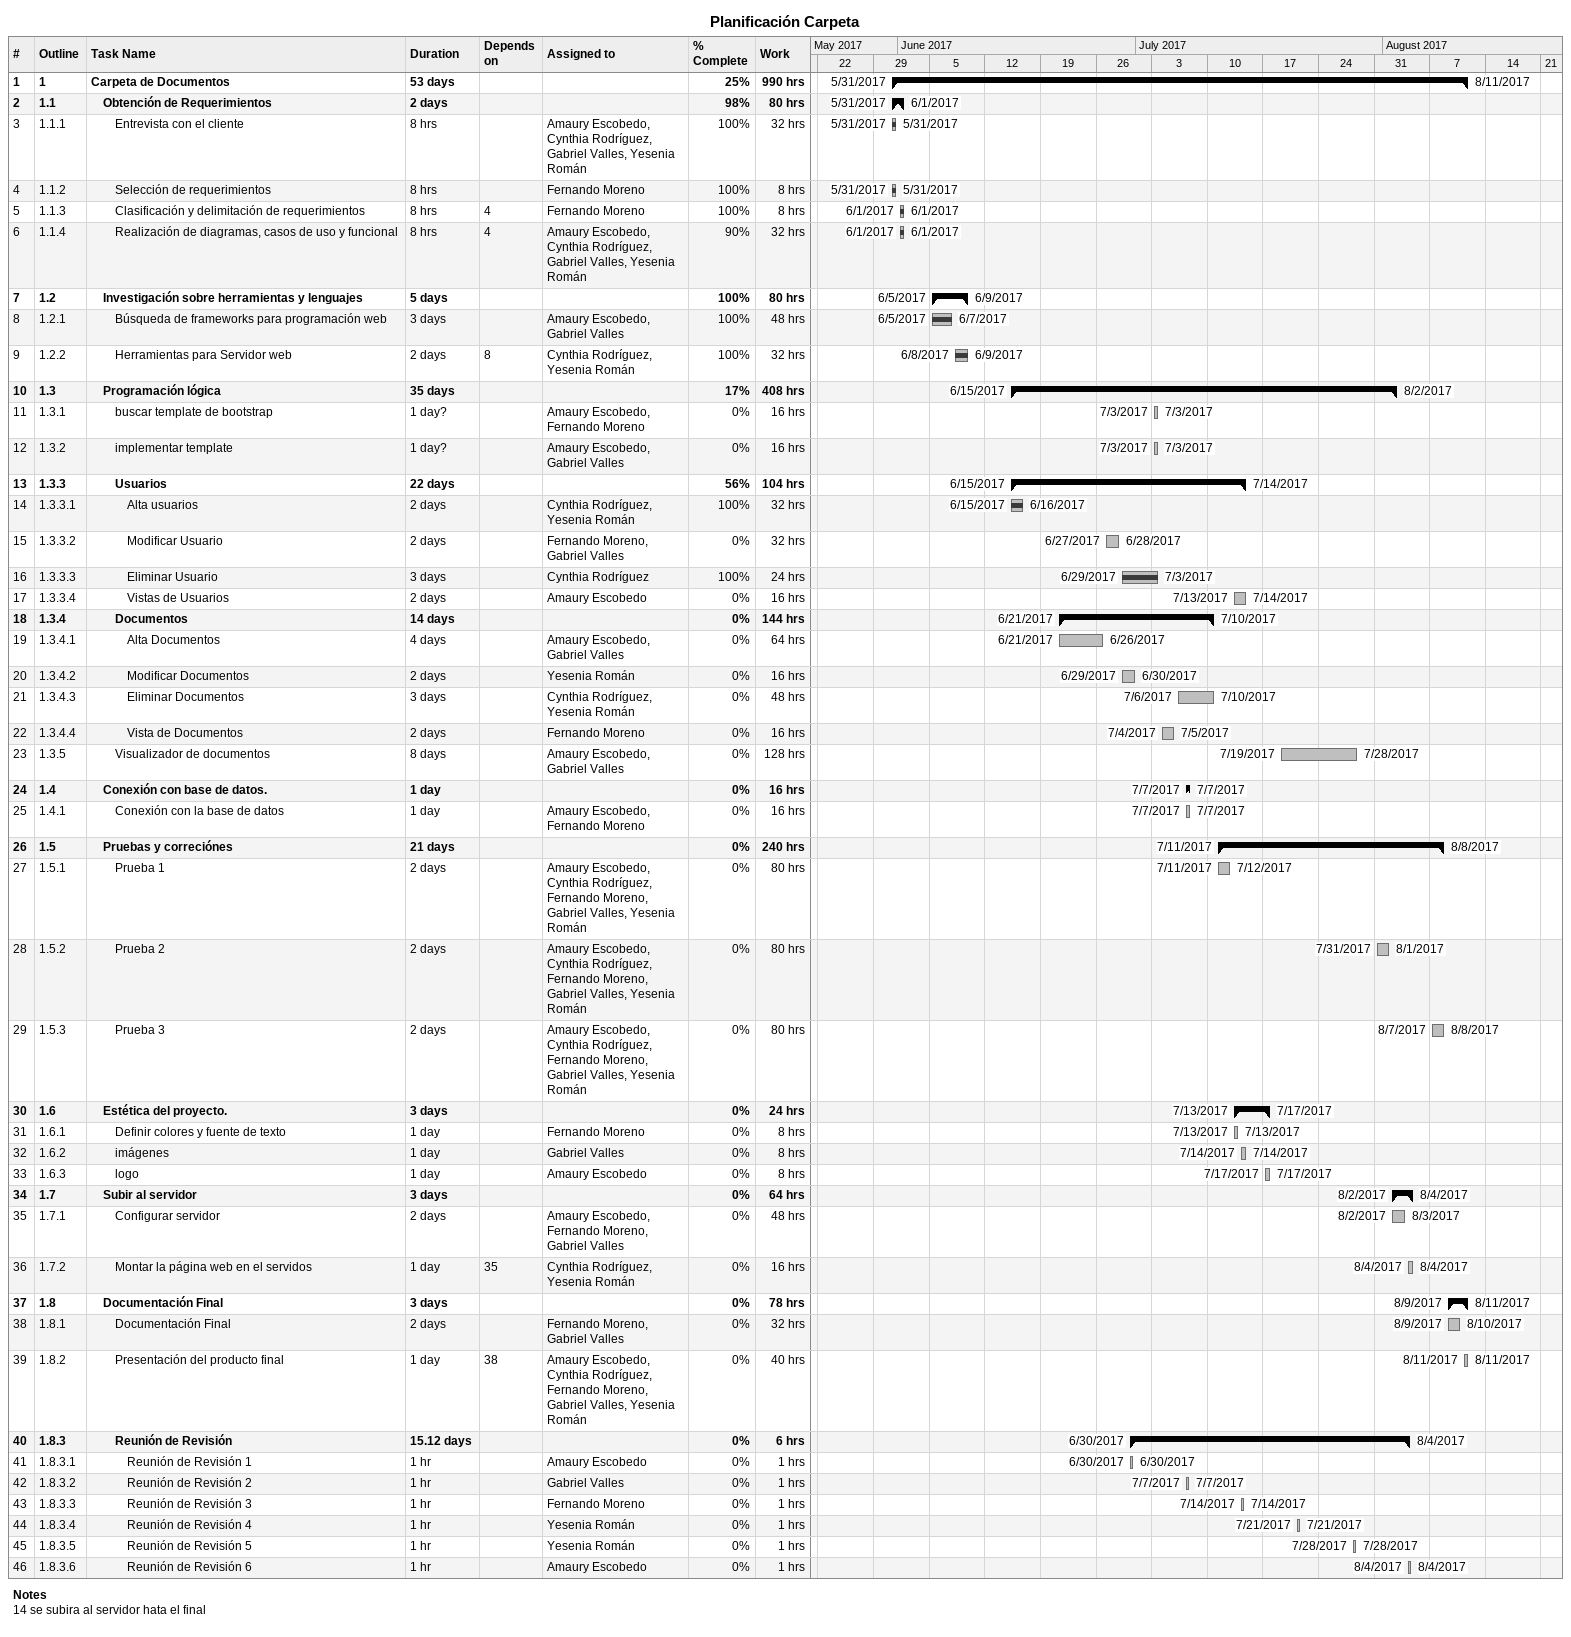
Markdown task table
Planificación Carpeta

| ID | WBS | Task | Duration | Start | Finish | Predecessors | Resources | % complete | Work (h) |
|---|---|---|---|---|---|---|---|---|---|
| 1 | 1 | **Carpeta de Documentos** | 53d | 2017-05-31 | 2017-08-11 |  |  | 25 | 990 |
| 2 | 1.1 | **Obtención de Requerimientos** | 2d | 2017-05-31 | 2017-06-01 |  |  | 98 | 80 |
| 3 | 1.1.1 | Entrevista con el cliente | 8h | 2017-05-31 | 2017-05-31 |  | Amaury Escobedo, Cynthia Rodríguez, Gabriel Valles, Yesenia Román | 100 | 32 |
| 4 | 1.1.2 | Selección de requerimientos | 8h | 2017-05-31 | 2017-05-31 |  | Fernando Moreno | 100 | 8 |
| 5 | 1.1.3 | Clasificación y delimitación de requerimientos | 8h | 2017-06-01 | 2017-06-01 | 4 | Fernando Moreno | 100 | 8 |
| 6 | 1.1.4 | Realización de diagramas, casos de uso y funcional | 8h | 2017-06-01 | 2017-06-01 | 4 | Amaury Escobedo, Cynthia Rodríguez, Gabriel Valles, Yesenia Román | 90 | 32 |
| 7 | 1.2 | **Investigación sobre herramientas y lenguajes** | 5d | 2017-06-05 | 2017-06-09 |  |  | 100 | 80 |
| 8 | 1.2.1 | Búsqueda de frameworks para programación web | 3d | 2017-06-05 | 2017-06-07 |  | Amaury Escobedo, Gabriel Valles | 100 | 48 |
| 9 | 1.2.2 | Herramientas para Servidor web | 2d | 2017-06-08 | 2017-06-09 | 8 | Cynthia Rodríguez, Yesenia Román | 100 | 32 |
| 10 | 1.3 | **Programación lógica** | 35d | 2017-06-15 | 2017-08-02 |  |  | 17 | 408 |
| 11 | 1.3.1 | buscar template de bootstrap | 1d? | 2017-07-03 | 2017-07-03 |  | Amaury Escobedo, Fernando Moreno | 0 | 16 |
| 12 | 1.3.2 | implementar template | 1d? | 2017-07-03 | 2017-07-03 |  | Amaury Escobedo, Gabriel Valles | 0 | 16 |
| 13 | 1.3.3 | **Usuarios** | 22d | 2017-06-15 | 2017-07-14 |  |  | 56 | 104 |
| 14 | 1.3.3.1 | Alta usuarios | 2d | 2017-06-15 | 2017-06-16 |  | Cynthia Rodríguez, Yesenia Román | 100 | 32 |
| 15 | 1.3.3.2 | Modificar Usuario | 2d | 2017-06-27 | 2017-06-28 |  | Fernando Moreno, Gabriel Valles | 0 | 32 |
| 16 | 1.3.3.3 | Eliminar Usuario | 3d | 2017-06-29 | 2017-07-03 |  | Cynthia Rodríguez | 100 | 24 |
| 17 | 1.3.3.4 | Vistas de Usuarios | 2d | 2017-07-13 | 2017-07-14 |  | Amaury Escobedo | 0 | 16 |
| 18 | 1.3.4 | **Documentos** | 14d | 2017-06-21 | 2017-07-10 |  |  | 0 | 144 |
| 19 | 1.3.4.1 | Alta Documentos | 4d | 2017-06-21 | 2017-06-26 |  | Amaury Escobedo, Gabriel Valles | 0 | 64 |
| 20 | 1.3.4.2 | Modificar Documentos | 2d | 2017-06-29 | 2017-06-30 |  | Yesenia Román | 0 | 16 |
| 21 | 1.3.4.3 | Eliminar Documentos | 3d | 2017-07-06 | 2017-07-10 |  | Cynthia Rodríguez, Yesenia Román | 0 | 48 |
| 22 | 1.3.4.4 | Vista de Documentos | 2d | 2017-07-04 | 2017-07-05 |  | Fernando Moreno | 0 | 16 |
| 23 | 1.3.5 | Visualizador de documentos | 8d | 2017-07-19 | 2017-07-28 |  | Amaury Escobedo, Gabriel Valles | 0 | 128 |
| 24 | 1.4 | **Conexión con base de datos.** | 1d | 2017-07-07 | 2017-07-07 |  |  | 0 | 16 |
| 25 | 1.4.1 | Conexión con la base de datos | 1d | 2017-07-07 | 2017-07-07 |  | Amaury Escobedo, Fernando Moreno | 0 | 16 |
| 26 | 1.5 | **Pruebas y correciónes** | 21d | 2017-07-11 | 2017-08-08 |  |  | 0 | 240 |
| 27 | 1.5.1 | Prueba 1 | 2d | 2017-07-11 | 2017-07-12 |  | Amaury Escobedo, Cynthia Rodríguez, Fernando Moreno, Gabriel Valles, Yesenia Román | 0 | 80 |
| 28 | 1.5.2 | Prueba 2 | 2d | 2017-07-31 | 2017-08-01 |  | Amaury Escobedo, Cynthia Rodríguez, Fernando Moreno, Gabriel Valles, Yesenia Román | 0 | 80 |
| 29 | 1.5.3 | Prueba 3 | 2d | 2017-08-07 | 2017-08-08 |  | Amaury Escobedo, Cynthia Rodríguez, Fernando Moreno, Gabriel Valles, Yesenia Román | 0 | 80 |
| 30 | 1.6 | **Estética del proyecto.** | 3d | 2017-07-13 | 2017-07-17 |  |  | 0 | 24 |
| 31 | 1.6.1 | Definir colores y fuente de texto | 1d | 2017-07-13 | 2017-07-13 |  | Fernando Moreno | 0 | 8 |
| 32 | 1.6.2 | imágenes | 1d | 2017-07-14 | 2017-07-14 |  | Gabriel Valles | 0 | 8 |
| 33 | 1.6.3 | logo | 1d | 2017-07-17 | 2017-07-17 |  | Amaury Escobedo | 0 | 8 |
| 34 | 1.7 | **Subir al servidor** | 3d | 2017-08-02 | 2017-08-04 |  |  | 0 | 64 |
| 35 | 1.7.1 | Configurar servidor | 2d | 2017-08-02 | 2017-08-03 |  | Amaury Escobedo, Fernando Moreno, Gabriel Valles | 0 | 48 |
| 36 | 1.7.2 | Montar la página web en el servidos | 1d | 2017-08-04 | 2017-08-04 | 35 | Cynthia Rodríguez, Yesenia Román | 0 | 16 |
| 37 | 1.8 | **Documentación Final** | 3d | 2017-08-09 | 2017-08-11 |  |  | 0 | 78 |
| 38 | 1.8.1 | Documentación Final | 2d | 2017-08-09 | 2017-08-10 |  | Fernando Moreno, Gabriel Valles | 0 | 32 |
| 39 | 1.8.2 | Presentación del producto final | 1d | 2017-08-11 | 2017-08-11 | 38 | Amaury Escobedo, Cynthia Rodríguez, Fernando Moreno, Gabriel Valles, Yesenia Román | 0 | 40 |
| 40 | 1.8.3 | **Reunión de Revisión** | 15.12d | 2017-06-30 | 2017-08-04 |  |  | 0 | 6 |
| 41 | 1.8.3.1 | Reunión de Revisión 1 | 1h | 2017-06-30 | 2017-06-30 |  | Amaury Escobedo | 0 | 1 |
| 42 | 1.8.3.2 | Reunión de Revisión 2 | 1h | 2017-07-07 | 2017-07-07 |  | Gabriel Valles | 0 | 1 |
| 43 | 1.8.3.3 | Reunión de Revisión 3 | 1h | 2017-07-14 | 2017-07-14 |  | Fernando Moreno | 0 | 1 |
| 44 | 1.8.3.4 | Reunión de Revisión 4 | 1h | 2017-07-21 | 2017-07-21 |  | Yesenia Román | 0 | 1 |
| 45 | 1.8.3.5 | Reunión de Revisión 5 | 1h | 2017-07-28 | 2017-07-28 |  | Yesenia Román | 0 | 1 |
| 46 | 1.8.3.6 | Reunión de Revisión 6 | 1h | 2017-08-04 | 2017-08-04 |  | Amaury Escobedo | 0 | 1 |

Notes
- 14: se subira al servidor hata el final
